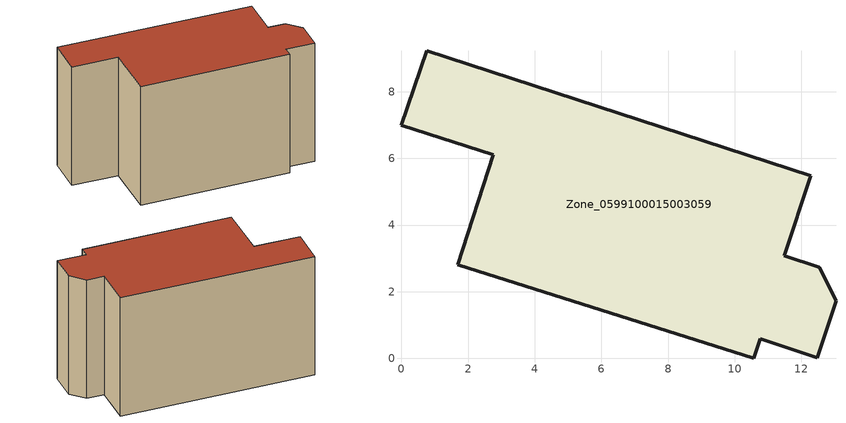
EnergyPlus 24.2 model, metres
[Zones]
Zone_0599100015003059
 floor ground (C_G): 0.76,9.23 12.28,5.48 11.49,3.08 12.53,2.74 13.04,1.73 12.48,0.02 10.77,0.58 10.58,0 1.68,2.81 2.76,6.11 0,7 z0.72
 wall outside (C_F): 12.28,5.48 0.76,9.23 0,7 2.76,6.11 1.68,2.81 10.58,0 10.77,0.58 12.48,0.02 13.04,1.73 12.53,2.74 11.49,3.08 12.28,5.48 z0.72:8.77
 roof outside (C_R): 12.53,2.74 11.49,3.08 12.28,5.48 0.76,9.23 0,7 2.76,6.11 1.68,2.81 10.58,0 10.77,0.58 12.48,0.02 13.04,1.73 z8.77
[BUILDING]
Pand.0599100015003059: North Axis=0; Terrain=City; Loads Convergence Tolerance Value=0.04; Temperature Convergence Tolerance Value=0.4; Solar Distribution=FullExterior; Maximum Number of Warmup Days=25; Minimum Number of Warmup Days=1
[Site:Location]
Rotterdam.The.Hague.AP_ZH_NLD Design_Conditions: Latitude=51.96; Longitude=4.45; Time Zone=1; Elevation=-4.5
[SITE:GROUNDTEMPERATURE:BUILDINGSURFACE]
18, 18, 18, 18, 18, 18, 18, 18, 18, 18, 18, 18
[MATERIAL] Thermal Absorptance=0.9; Solar Absorptance=0.7; Visible Absorptance=0.7
Name | Roughness | Thickness | Conductivity | Density | Specific Heat
G.TC.1965-1974 | MediumSmooth | 0.15 | 0.882353 | 540 | 1210
F.TC.1965-1974 | Rough | 0.3 | 0.697674 | 1920 | 840
R.TC.1965-1974 | MediumRough | 0.2 | 0.232558 | 1500 | 1000
[CONSTRUCTION]
C_G: G.TC.1965-1974
C_F: F.TC.1965-1974
C_R: R.TC.1965-1974
[ZONE]
Zone_0599100015003059: Type=1; Multiplier=1; Ceiling Height=Autocalculate; Volume=Autocalculate; Floor Area=autocalculate; Part of Total Floor Area=Yes
[ZONEINFILTRATION:DESIGNFLOWRATE]
Infil_Zone_0599100015003059: Zone or ZoneList or Space or SpaceList=Zone_0599100015003059; Schedule=AlwaysOn; Design Flow Rate Calculation Method=Flow/Area; Flow Rate per Floor Area=0.003; Constant Term Coefficient=1; Temperature Term Coefficient=0; Velocity Term Coefficient=0; Velocity Squared Term Coefficient=0
[HVACTEMPLATE:ZONE:IDEALLOADSAIRSYSTEM]
Zone_0599100015003059: Maximum Heating Supply Air Temperature=50; Minimum Cooling Supply Air Temperature=13; Maximum Heating Supply Air Humidity Ratio=0.0156; Minimum Cooling Supply Air Humidity Ratio=0.0077; Heating Limit=NoLimit; Cooling Limit=NoLimit; Dehumidification Control Type=ConstantSensibleHeatRatio; Cooling Sensible Heat Ratio=0.7; Dehumidification Setpoint=60; Humidification Control Type=None; Humidification Setpoint=30; Outdoor Air Method=None; Outdoor Air Flow Rate per Person=0.00944; Outdoor Air Flow Rate per Zone Floor Area=0; Outdoor Air Flow Rate per Zone=0; Demand Controlled Ventilation Type=None; Outdoor Air Economizer Type=NoEconomizer; Heat Recovery Type=None; Sensible Heat Recovery Effectiveness=0.7; Latent Heat Recovery Effectiveness=0.65
[ZONECONTROL:THERMOSTAT]
ThermostatControl_Zone_0599100015003059: Zone or ZoneList=Zone_0599100015003059; Control Type Schedule=DualSetpointControlType; Control 1=Thermostat_Zone_0599100015003059; Temperature Difference Between Cutout And Setpoint=0
[THERMOSTATSETPOINT:DUALSETPOINT]
Thermostat_Zone_0599100015003059: Heating Setpoint Temperature Schedule=HeatingSetpoint_Zone_0599100015003059; Cooling Setpoint Temperature Schedule=CoolingSetpoint_Zone_0599100015003059
[SCHEDULE:COMPACT]
HeatingSetpoint_Zone_0599100015003059: Through: 12/31, For: AllDays, Until: 24:00, 21
CoolingSetpoint_Zone_0599100015003059: Through: 12/31, For: AllDays, Until: 24:00, 24
DualSetpointControlType: Through: 12/31, For: AllDays, Until: 24:00, 4
AlwaysOn: Through: 12/31, For: AllDays, Until: 24:00, 1
